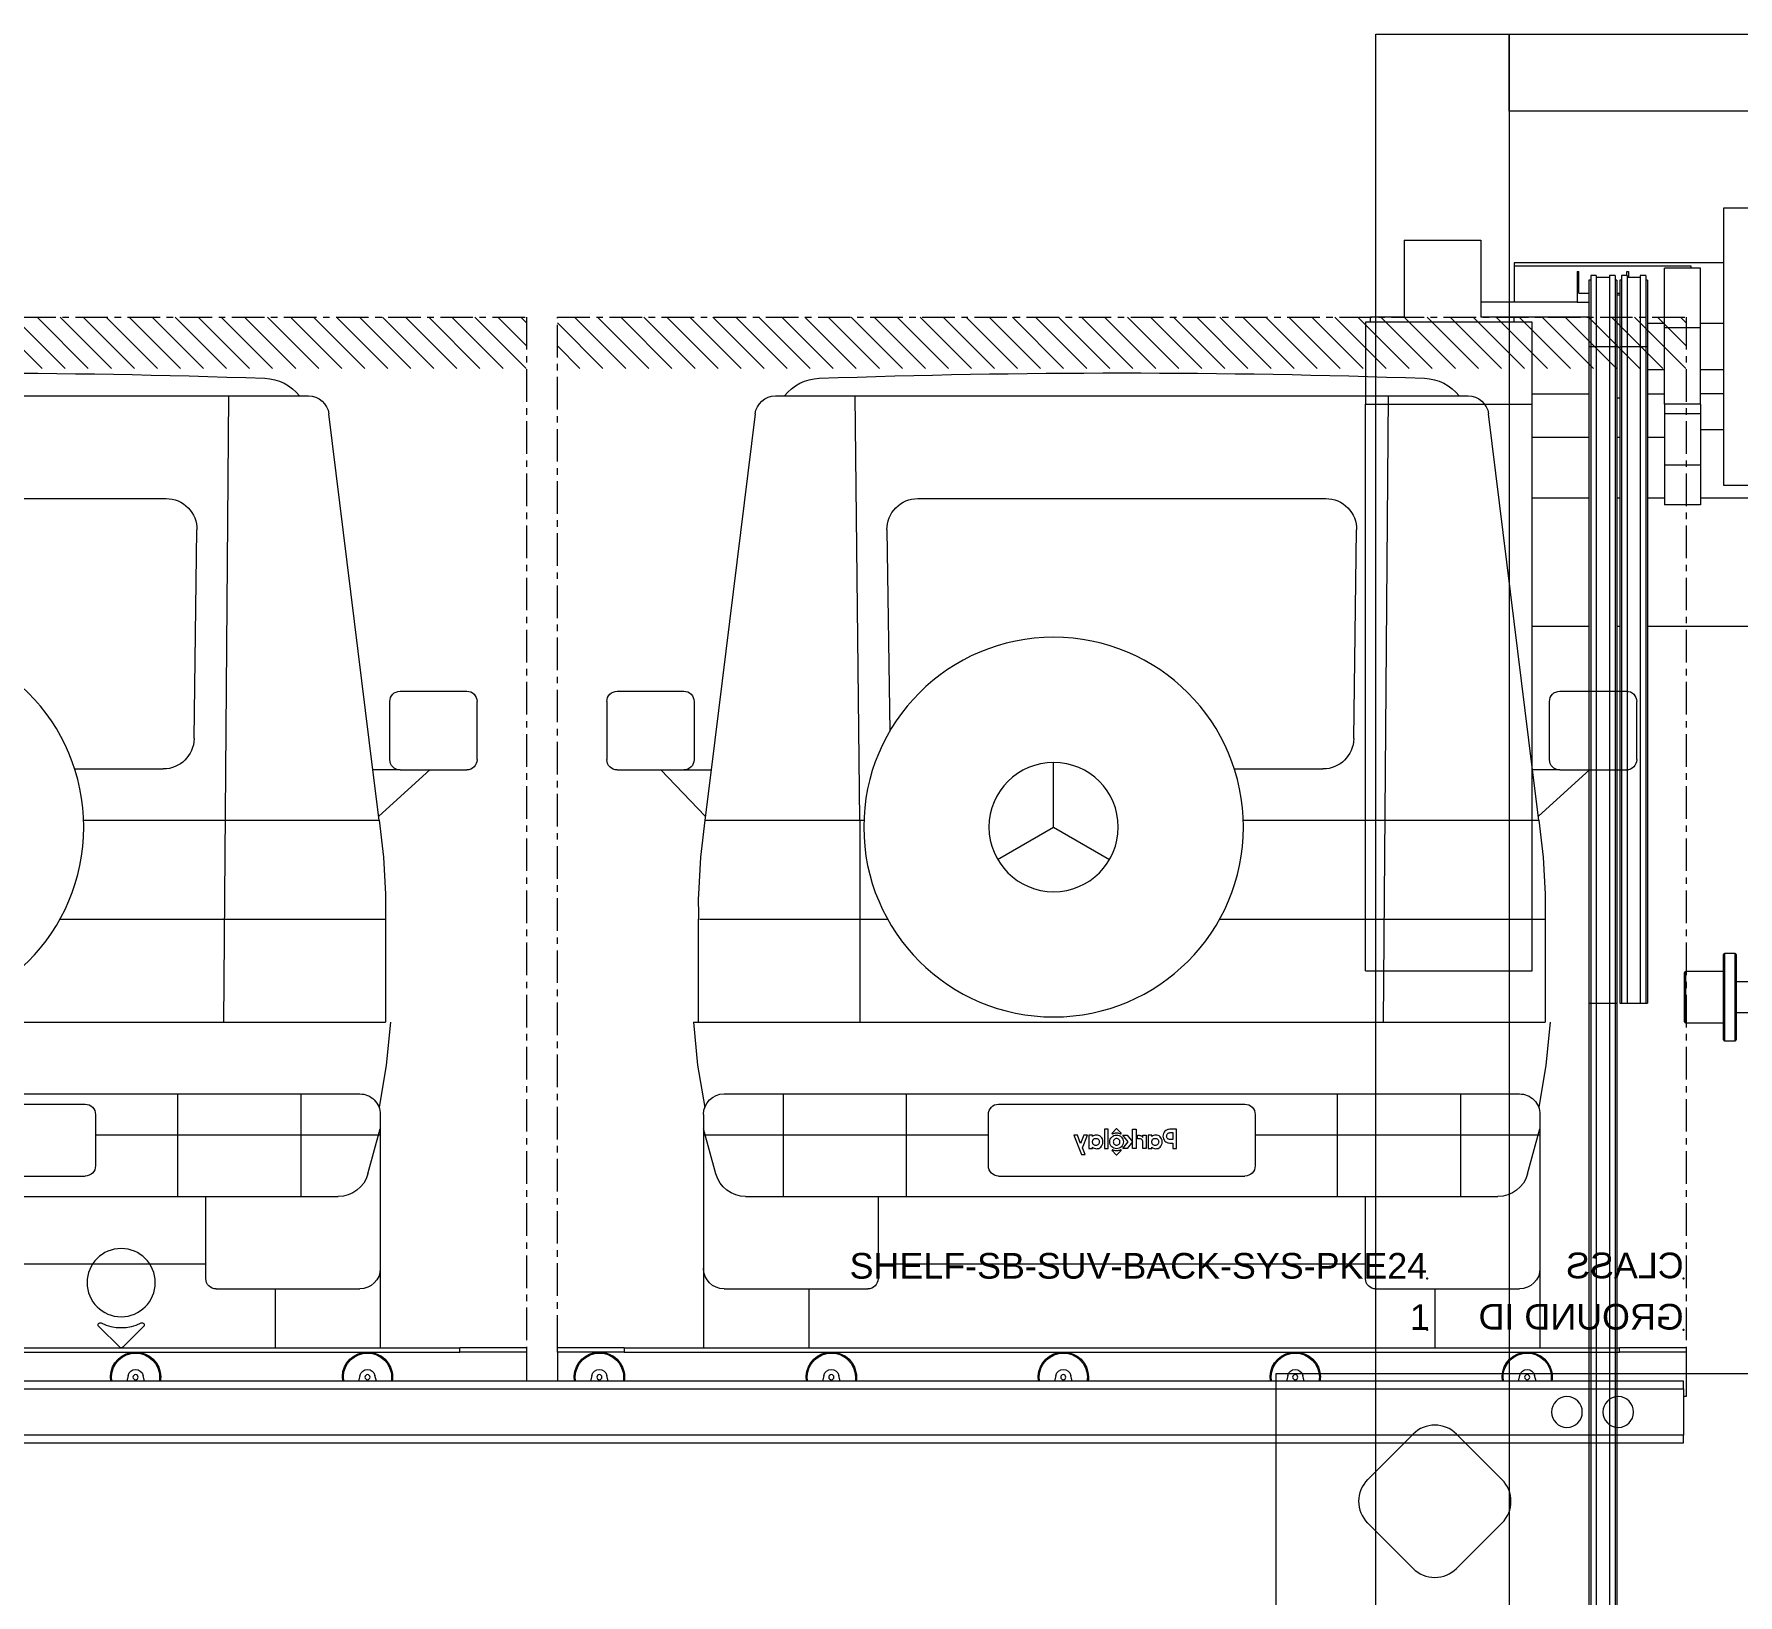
# Model space of a CAD drawing. Header units: inches. Extents: x 1381 to 8971, y 493 to 2599.
# Drawn here: x 7422.4 to 7754.5, y 1007.1 to 1311.3 of the extents above; entities that cross this region are included whole.
import ezdxf
from ezdxf.enums import TextEntityAlignment as Align

# ---------------------------------------------------------------- set-up
doc = ezdxf.new("R2010")
doc.units = ezdxf.units.IN
doc.header["$MEASUREMENT"] = 0
doc.linetypes.add('CENTER', pattern=[10.16, 6.35, -1.27, 1.27, -1.27])
doc.linetypes.add('PHANTOM', pattern=[12.7, 6.35, -1.27, 1.27, -1.27, 1.27, -1.27])
for name, color, linetype in [('PK24-EQUIPMENT', 150, 'Continuous'), ('PK24-LABEL', 7, 'Continuous'), ('PK24-LOGO', 7, 'Continuous'), ('PK24E', 7, 'Continuous'), ('PK24E-COMP-CAR', 7, 'Continuous'), ('PK24E-DATA', 7, 'Continuous'), ('PK24E-STRUCT-STEEL', 254, 'Continuous')]:
    doc.layers.add(name, color=color, linetype=linetype)
for name, color, linetype, true_color in [('PK24-SYS-ROOM', 8, 'Continuous', 0x808080), ('PK24E-COMP-CAR_ZONE', 250, 'CENTER', 0x383e42), ('PK24E-COMP-PALLET', 132, 'Continuous', 0x00b7c8), ('PK24E-HELPER', 253, 'PHANTOM', 0xa1a1a1), ('PK24E-SYS-LIFT', 31, 'Continuous', 0xffcc5a), ('PK24E-SYS-SHELF', 31, 'Continuous', 0xffcc5a)]:
    doc.layers.add(name, color=color, linetype=linetype, true_color=true_color)
doc.styles.add('Impact', font='impact.ttf', dxfattribs={"height": 5})
doc.styles.get("Standard").update_dxf_attribs({"font": 'arial.ttf'})

# ---------------------------------------------------------------- blocks, each defined once
blk = doc.blocks.new('ROOM-LIGHT--FRONT-COMP-PK24')
at = {"layer": 'PK24-EQUIPMENT', "color": 3, "lineweight": 5}
for p, q in [((-33.24, 248.24), (-42.08, 239.4)), ((-42.08, 239.4), (-33.24, 248.24)), ((-15.92, 239.4), (-24.76, 248.24)), ((-24.76, 248.24), (-15.92, 239.4)), ((-42.08, 230.92), (-33.24, 222.08)), ((-33.24, 222.08), (-42.08, 230.92)), ((-24.76, 222.08), (-15.92, 230.92)), ((-15.92, 230.92), (-24.76, 222.08))]:
    blk.add_line(p, q, dxfattribs=at)
for centre, start, end in [((-29, 244), 45, 135), ((-29, 244), 45, 135), ((-37.84, 235.16), 135, 225), ((-37.84, 235.16), 135, 225), ((-20.16, 235.16), 315, 45), ((-20.16, 235.16), 315, 45), ((-29, 226.32), 225, 315), ((-29, 226.32), 225, 315)]:
    blk.add_arc(centre, 6, start, end, dxfattribs=at)
at = {"layer": 'PK24E-HELPER'}
blk.add_point((0, 0), dxfattribs=at)
blk = doc.blocks.new('*U7')
at = {"layer": 'PK24-SYS-ROOM', "lineweight": 5}
blk.add_lwpolyline([(-200, 0), (200, 0), (200, 260), (-200, 260)], close=True, dxfattribs=at)
blk.add_blockref('ROOM-LIGHT--FRONT-COMP-PK24', (-140, 0), dxfattribs=at)
at = {"layer": 'PK24-SYS-ROOM', "color": 3, "lineweight": 5, "style": 'Impact'}
blk.add_attdef('ROOMNO', text='', height=10, dxfattribs=at).set_placement((178.82, 230), align=Align.CENTER)
at = {"layer": 'PK24E-DATA', "lineweight": 5}
for tag, p in [('COMP_TYPE', (-150, 20)), ('GROUND_ID', (-150, 10)), ('LEVEL_ID', (-150, 0))]:
    blk.add_attdef(tag, p, '', height=5, dxfattribs=at)
blk = doc.blocks.new('ELIFT-DU--BACK-COMP-PKE24')
at = {"layer": 'PK24E-SYS-LIFT', "linetype": 'Continuous', "lineweight": 5}
for p, q in [((-103.65, 182.15), (-112.75, 182.15)), ((-112.75, 182.15), (-112.75, 128.15)), ((-175, 175.9), (-160, 175.9)), ((-175, 175.9), (-175, 160.9)), ((-160, 175.9), (-160, 160.9)), ((-153.5, 171.45), (-153.5, 170.85)), ((-112.75, 171.45), (-153.5, 171.45)), ((-153.5, 170.85), (-119.1, 170.85)), ((-153.5, 170.85), (-153.5, 163.8)), ((-141.25, 169.8), (-141.25, 163.8)), ((-141.25, 169.8), (-140.95, 169.8)), ((-140.95, 165.55), (-140.95, 169.8)), ((-131.55, 168.98), (-131.55, 169.8)), ((-131.55, 169.8), (-131.25, 169.8)), ((-131.25, 169.8), (-131.25, 168.6)), ((-117.25, 170.4), (-124.25, 170.4)), ((-124.25, 158.79), (-124.25, 170.4)), ((-119.1, 170.85), (-119.1, 170.4)), ((-117.25, 158.79), (-117.25, 170.4)), ((-138.62, 168.06), (-138.95, 168.06)), ((-138.95, 168.06), (-138.95, 155.15)), ((-138.62, 168.98), (-138.62, 155.15)), ((-137.52, 168.98), (-138.62, 168.98)), ((-137.52, 168.98), (-137.52, 155.15)), ((-134.98, 168.6), (-137.52, 168.6)), ((-133.88, 168.98), (-134.98, 168.98)), ((-134.98, 168.98), (-134.98, 155.15)), ((-133.88, 168.98), (-133.88, 155.15)), ((-133.55, 168.06), (-133.88, 168.06)), ((-133.55, 168.06), (-133.55, 155.15)), ((-132.62, 168.06), (-132.95, 168.06)), ((-132.95, 168.06), (-132.95, 155.15)), ((-131.52, 168.98), (-132.62, 168.98)), ((-132.62, 168.98), (-132.62, 155.15)), ((-131.52, 168.98), (-131.52, 155.15)), ((-128.98, 168.6), (-131.52, 168.6)), ((-127.88, 168.98), (-128.98, 168.98)), ((-128.98, 168.98), (-128.98, 155.15)), ((-127.88, 168.98), (-127.88, 155.15)), ((-127.55, 168.06), (-127.88, 168.06)), ((-127.55, 168.06), (-127.55, 155.15)), ((-141.25, 163.8), (-160, 163.8)), ((-141.25, 163.8), (-138.95, 163.8)), ((-140.95, 165.55), (-138.95, 165.55)), ((-133.55, 165.55), (-132.95, 165.55)), ((-132.95, 165.15), (-133.55, 165.15)), ((-150, 159.9), (-182.5, 159.9)), ((-182.5, 159.9), (-182.5, 143.9)), ((-181.5, 159.9), (-181.5, 160.9)), ((-175, 160.9), (-181.5, 160.9)), ((-153.5, 160.9), (-160, 160.9)), ((-153.5, 159.9), (-153.5, 160.9)), ((-138.95, 160.9), (-153.5, 160.9)), ((-150, 143.9), (-150, 159.9)), ((-124.25, 159.65), (-127.55, 159.65)), ((-112.75, 159.65), (-117.25, 159.65)), ((-117.25, 158.79), (-124.25, 158.79)), ((-124.25, 143.9), (-124.25, 158.79)), ((-117.25, 143.9), (-117.25, 158.79)), ((-138.95, 155.15), (-138.95, 27.17)), ((-138.95, 155.15), (-138.62, 155.15)), ((-138.62, 155.15), (-138.62, 27.17)), ((-138.62, 155.15), (-137.52, 155.15)), ((-137.52, 155.15), (-137.52, 27.17)), ((-137.52, 155.15), (-134.98, 155.15)), ((-134.98, 155.15), (-134.98, 27.17)), ((-134.98, 155.15), (-133.88, 155.15)), ((-133.88, 155.15), (-133.88, 27.17)), ((-133.88, 155.15), (-133.55, 155.15)), ((-133.55, 155.15), (-133.55, 27.17)), ((-132.95, 155.15), (-132.62, 155.15)), ((-132.95, 155.15), (-132.95, 27.17)), ((-132.62, 155.15), (-131.52, 155.15)), ((-132.62, 155.15), (-132.62, 27.17)), ((-131.52, 155.15), (-131.52, 27.17)), ((-131.52, 155.15), (-128.98, 155.15)), ((-128.98, 155.15), (-127.88, 155.15)), ((-128.98, 155.15), (-128.98, 27.17)), ((-127.88, 155.15), (-127.88, 27.17)), ((-127.88, 155.15), (-127.55, 155.15)), ((-127.55, 155.15), (-127.55, 27.17)), ((-127.55, 150.65), (-124.25, 150.65)), ((-117.25, 150.65), (-112.75, 150.65)), ((-182.5, 33.5), (-182.5, 143.9)), ((-182.5, 143.9), (-150, 143.9)), ((-150, 145.95), (-138.95, 145.95)), ((-150, 33.5), (-150, 143.9)), ((-133.55, 145.15), (-132.95, 145.15)), ((-127.55, 145.95), (-124.25, 145.95)), ((-117.25, 143.9), (-124.25, 143.9)), ((-124.25, 143.9), (-124.25, 142.05)), ((-112.75, 145.95), (-117.25, 145.95)), ((-117.25, 143.9), (-117.25, 142.05)), ((-117.25, 142.05), (-124.25, 142.05)), ((-124.25, 142.05), (-124.25, 132.05)), ((-117.25, 142.05), (-117.25, 132.05)), ((-138.95, 137.45), (-150, 137.45)), ((-132.95, 137.45), (-133.55, 137.45)), ((-124.25, 137.45), (-127.55, 137.45)), ((-112.75, 138.95), (-117.25, 138.95)), ((-117.25, 132.05), (-124.25, 132.05)), ((-124.25, 132.05), (-124.25, 124.3)), ((-117.25, 132.05), (-117.25, 124.3)), ((-112.75, 128.15), (-103.65, 128.15)), ((-150, 125.65), (-138.95, 125.65)), ((-133.55, 125.65), (-132.95, 125.65)), ((-127.55, 125.65), (-124.25, 125.65)), ((-117.25, 124.3), (-124.25, 124.3)), ((-117.25, 125.65), (117.25, 125.65)), ((-150, 100.65), (-138.95, 100.65)), ((-133.55, 100.65), (-132.95, 100.65)), ((-127.55, 100.65), (-103.85, 100.65)), ((-112.75, 27.86), (-112.75, 36.65)), ((-110.45, 36.85), (-112.55, 36.85)), ((-112.55, 36.85), (-112.55, 27.85)), ((-110.45, 27.85), (-110.45, 36.85)), ((-110.25, 36.65), (-110.25, 27.86)), ((-182.5, 33.5), (-150, 33.5)), ((-112.75, 33.35), (-120.15, 33.35)), ((-120.15, 33.35), (-120.15, 28.05)), ((-120.35, 28.07), (-120.35, 33.15)), ((-107.35, 31.35), (-110.25, 31.35)), ((-138.95, 27.17), (-138.62, 27.17)), ((-138.62, 27.17), (-137.52, 27.17)), ((-137.52, 27.17), (-134.98, 27.17)), ((-134.98, 27.17), (-133.88, 27.17)), ((-133.88, 27.17), (-133.55, 27.17)), ((-132.95, 27.17), (-132.62, 27.17)), ((-132.62, 27.17), (-131.52, 27.17)), ((-131.52, 27.17), (-128.98, 27.17)), ((-128.98, 27.17), (-127.88, 27.17)), ((-127.88, 27.17), (-127.55, 27.17)), ((-120.35, 23.55), (-120.35, 28.07)), ((-120.15, 28.05), (-120.15, 23.35)), ((-112.75, 20.05), (-112.75, 27.86)), ((-112.55, 27.85), (-112.55, 19.85)), ((-110.45, 19.85), (-110.45, 27.85)), ((-110.25, 27.86), (-110.25, 20.05)), ((-120.15, 23.35), (-112.75, 23.35)), ((-110.25, 25.35), (-107.35, 25.35)), ((-112.55, 19.85), (-110.45, 19.85))]:
    blk.add_line(p, q, dxfattribs=at)
for centre, start, end in [((-112.55, 36.65), 90, 180), ((-110.45, 36.65), 0, 90), ((-120.15, 33.15), 90, 180), ((-120.15, 23.55), 180, 270), ((-112.55, 20.05), 180, 270), ((-110.45, 20.05), 270, 0)]:
    blk.add_arc(centre, 0.2, start, end, dxfattribs=at)
blk = doc.blocks.new('*U40')
at = {"layer": 'PK24E-STRUCT-STEEL', "lineweight": 5}
for points in [[(-180.5, 521.1), (-154.5, 521.1), (-154.5, -149), (-180.5, -149)], [(-154.5, 521.1), (154.5, 521.1), (154.5, 506.1), (-154.5, 506.1)]]:
    blk.add_lwpolyline(points, close=True, dxfattribs=at)
at = {"layer": 'PK24E-SYS-LIFT', "lineweight": 5}
for p, q in [((-138.95, 332.22), (-138.95, -24.33)), ((-138.62, 332.22), (-138.62, -24.33)), ((-137.52, 332.22), (-137.52, -24.33)), ((-134.98, 332.22), (-134.98, -24.33)), ((-133.88, 332.22), (-133.88, -24.33)), ((-133.55, 332.22), (-133.55, -24.33))]:
    blk.add_line(p, q, dxfattribs=at)
at = {"layer": 'PK24E-SYS-SHELF', "lineweight": 5}
blk.add_blockref('ELIFT-DU--BACK-COMP-PKE24', (0, 305.05), dxfattribs=at)
blk = doc.blocks.new('LOGO----DECOR-PK24')
at = {"layer": 'PK24-LOGO', "lineweight": 5}
for p, q in [((-10, 2.13), (-8.71, 2.13)), ((-10, -1.62), (-10, 2.13)), ((-9.29, 1.47), (-9.29, 0.11)), ((-8.76, 1.47), (-9.29, 1.47)), ((-9.29, 0.11), (-8.76, 0.11)), ((-8.61, 1.46), (-8.76, 1.47)), ((-8.76, 0.11), (-8.61, 0.13)), ((-8.71, 2.13), (-8.43, 2.11)), ((-8.48, 1.42), (-8.61, 1.46)), ((-8.61, 0.13), (-8.48, 0.17)), ((-8.36, 1.35), (-8.48, 1.42)), ((-8.48, 0.17), (-8.36, 0.23)), ((-8.43, 2.11), (-8.3, 2.07)), ((-8.26, 1.27), (-8.36, 1.35)), ((-8.36, 0.23), (-8.26, 0.31)), ((-8.3, 2.07), (-8.17, 2.03)), ((-8.19, 1.17), (-8.26, 1.27)), ((-8.26, 0.31), (-8.19, 0.41)), ((-8.13, 1.05), (-8.19, 1.17)), ((-8.19, 0.41), (-8.13, 0.53)), ((-8.17, 2.03), (-7.94, 1.9)), ((-8.09, 0.93), (-8.13, 1.05)), ((-8.13, 0.53), (-8.09, 0.66)), ((-8.08, 0.79), (-8.09, 0.93)), ((-8.09, 0.66), (-8.08, 0.79)), ((-7.94, 1.9), (-7.74, 1.74)), ((-7.74, 1.74), (-7.58, 1.55)), ((-7.58, 0.04), (-7.74, -0.16)), ((-7.58, 1.55), (-7.46, 1.32)), ((-7.46, 0.27), (-7.58, 0.04)), ((-7.46, 1.32), (-7.38, 1.06)), ((-7.38, 0.52), (-7.46, 0.27)), ((-7.38, 1.06), (-7.36, 0.79)), ((-7.36, 0.79), (-7.38, 0.52)), ((-7.19, -0.02), (-7.16, 0.13)), ((-7.16, 0.13), (-7.11, 0.26)), ((-7.11, 0.26), (-6.98, 0.49)), ((-6.98, 0.49), (-6.82, 0.68)), ((-6.82, 0.68), (-6.62, 0.82)), ((-6.62, 0.82), (-6.41, 0.92)), ((-6.42, 0.06), (-6.48, -0.05)), ((-6.33, 0.17), (-6.42, 0.06)), ((-6.41, 0.92), (-6.19, 0.98)), ((-6.23, 0.25), (-6.33, 0.17)), ((-6.11, 0.31), (-6.23, 0.25)), ((-6.19, 0.98), (-5.97, 1)), ((-5.98, 0.35), (-6.11, 0.31)), ((-5.84, 0.36), (-5.98, 0.35)), ((-5.97, 1), (-5.74, 0.98)), ((-5.71, 0.35), (-5.84, 0.36)), ((-5.74, 0.98), (-5.53, 0.92)), ((-5.58, 0.31), (-5.71, 0.35)), ((-5.47, 0.24), (-5.58, 0.31)), ((-5.53, 0.92), (-5.35, 0.82)), ((-5.37, 0.16), (-5.47, 0.24)), ((-5.29, 0.06), (-5.37, 0.16)), ((-5.35, 0.82), (-5.21, 0.7)), ((-5.23, -0.06), (-5.29, 0.06)), ((-5.21, 0.7), (-5.21, 0.95)), ((-5.21, 0.95), (-4.5, 0.95)), ((-4.5, 0.95), (-4.5, -1.62)), ((-3.41, 0.95), (-4.11, 0.95)), ((-4.11, 0.95), (-4.11, -1.62)), ((-3.41, 0.53), (-3.41, 0.95)), ((-3.36, 0.62), (-3.41, 0.53)), ((-3.37, -0.03), (-3.32, 0.06)), ((-3.29, 0.71), (-3.36, 0.62)), ((-3.32, 0.06), (-3.26, 0.13)), ((-3.22, 0.78), (-3.29, 0.71)), ((-3.26, 0.13), (-3.19, 0.19)), ((-3.14, 0.84), (-3.22, 0.78)), ((-3.19, 0.19), (-3.11, 0.23)), ((-3.05, 0.89), (-3.14, 0.84)), ((-3.11, 0.23), (-3.02, 0.26)), ((-2.94, 0.92), (-3.05, 0.89)), ((-3.02, 0.26), (-2.92, 0.27)), ((-2.83, 0.94), (-2.94, 0.92)), ((-2.92, 0.27), (-2.42, 0.27)), ((-2.7, 0.95), (-2.83, 0.94)), ((-2.42, 0.95), (-2.7, 0.95)), ((-2.42, 0.27), (-2.42, 0.95)), ((-1.42, 2.13), (-2.13, 2.13)), ((-2.13, 2.13), (-2.13, -1.62)), ((-1.42, -1.62), (-1.42, 2.13)), ((-0.37, 0.95), (-1.42, -0.33)), ((-0.61, -0.33), (0.44, 0.95)), ((0.44, 0.95), (-0.37, 0.95)), ((0.44, 0.19), (0.36, -0.06)), ((0.56, 0.41), (0.44, 0.19)), ((0.72, 0.61), (0.56, 0.41)), ((0.92, 0.77), (0.72, 0.61)), ((0.77, 1.32), (0.79, 1.37)), ((0.78, 1.26), (0.77, 1.32)), ((0.81, 1.24), (0.78, 1.26)), ((0.79, 1.37), (1.61, 2.19)), ((0.85, 1.23), (0.81, 1.24)), ((0.89, 1.24), (0.85, 1.23)), ((1.07, 1.32), (0.89, 1.24)), ((1.15, 0.9), (0.92, 0.77)), ((1.27, 1.37), (1.07, 1.32)), ((1.07, -0.08), (1.13, 0.03)), ((1.13, 0.03), (1.21, 0.12)), ((1.4, 0.98), (1.15, 0.9)), ((1.21, 0.12), (1.3, 0.2)), ((1.46, 1.41), (1.27, 1.37)), ((1.3, 0.2), (1.41, 0.26)), ((1.67, 1), (1.4, 0.98)), ((1.41, 0.26), (1.54, 0.3)), ((1.67, 1.42), (1.46, 1.41)), ((1.54, 0.3), (1.67, 0.31)), ((1.61, 2.19), (1.67, 2.21)), ((1.67, 2.21), (1.73, 2.19)), ((1.87, 1.41), (1.67, 1.42)), ((1.94, 0.98), (1.67, 1)), ((1.67, 0.31), (1.8, 0.3)), ((1.73, 2.19), (2.54, 1.37)), ((1.8, 0.3), (1.92, 0.26)), ((2.07, 1.37), (1.87, 1.41)), ((1.92, 0.26), (2.03, 0.2)), ((2.19, 0.9), (1.94, 0.98)), ((2.03, 0.2), (2.13, 0.12)), ((2.26, 1.32), (2.07, 1.37)), ((2.13, 0.12), (2.2, 0.03)), ((2.41, 0.77), (2.19, 0.9)), ((2.2, 0.03), (2.26, -0.08)), ((2.45, 1.24), (2.26, 1.32)), ((2.61, 0.61), (2.41, 0.77)), ((2.48, 1.23), (2.45, 1.24)), ((2.52, 1.24), (2.48, 1.23)), ((2.55, 1.26), (2.52, 1.24)), ((2.54, 1.37), (2.57, 1.32)), ((2.57, 1.32), (2.55, 1.26)), ((2.78, 0.41), (2.61, 0.61)), ((2.9, 0.19), (2.78, 0.41)), ((2.98, -0.06), (2.9, 0.19)), ((3.31, 2.13), (4.01, 2.13)), ((3.31, -1.62), (3.31, 2.13)), ((4.01, 2.13), (4.01, -1.62)), ((4.37, -0.02), (4.4, 0.13)), ((4.4, 0.13), (4.45, 0.26)), ((4.45, 0.26), (4.58, 0.49)), ((4.58, 0.49), (4.74, 0.68)), ((4.74, 0.68), (4.93, 0.82)), ((4.93, 0.82), (5.15, 0.92)), ((5.14, 0.06), (5.08, -0.05)), ((5.23, 0.17), (5.14, 0.06)), ((5.15, 0.92), (5.37, 0.98)), ((5.33, 0.25), (5.23, 0.17)), ((5.45, 0.31), (5.33, 0.25)), ((5.37, 0.98), (5.59, 1)), ((5.58, 0.35), (5.45, 0.31)), ((5.72, 0.36), (5.58, 0.35)), ((5.59, 1), (5.82, 0.98)), ((5.85, 0.35), (5.72, 0.36)), ((5.82, 0.98), (6.03, 0.92)), ((5.98, 0.31), (5.85, 0.35)), ((6.09, 0.24), (5.98, 0.31)), ((6.03, 0.92), (6.21, 0.82)), ((6.19, 0.16), (6.09, 0.24)), ((6.27, 0.06), (6.19, 0.16)), ((6.21, 0.82), (6.35, 0.7)), ((6.32, -0.06), (6.27, 0.06)), ((6.35, 0.7), (6.35, 0.95)), ((6.35, 0.95), (7.06, 0.95)), ((7.06, 0.95), (7.06, -1.62)), ((8.33, -1.51), (7.31, 0.95)), ((7.31, 0.95), (8.05, 0.95)), ((8.05, 0.95), (8.68, -0.63)), ((10, 0.95), (8.51, -2.81)), ((8.68, -0.63), (9.27, 0.95)), ((9.27, 0.95), (10, 0.95)), ((-9.29, -1.62), (-10, -1.62)), ((-8.71, -0.55), (-9.29, -0.55)), ((-9.29, -0.55), (-9.29, -1.62)), ((-8.43, -0.52), (-8.71, -0.55)), ((-8.3, -0.49), (-8.43, -0.52)), ((-8.17, -0.44), (-8.3, -0.49)), ((-7.94, -0.32), (-8.17, -0.44)), ((-7.74, -0.16), (-7.94, -0.32)), ((-7.22, -0.33), (-7.21, -0.17)), ((-7.21, -0.5), (-7.22, -0.33)), ((-7.21, -0.17), (-7.19, -0.02)), ((-7.19, -0.65), (-7.21, -0.5)), ((-7.16, -0.79), (-7.19, -0.65)), ((-7.1, -0.92), (-7.16, -0.79)), ((-6.97, -1.15), (-7.1, -0.92)), ((-6.81, -1.34), (-6.97, -1.15)), ((-6.62, -1.48), (-6.81, -1.34)), ((-6.41, -1.59), (-6.62, -1.48)), ((-6.52, -0.18), (-6.53, -0.33)), ((-6.53, -0.33), (-6.52, -0.47)), ((-6.48, -0.05), (-6.52, -0.18)), ((-6.52, -0.47), (-6.48, -0.6)), ((-6.48, -0.6), (-6.42, -0.72)), ((-6.42, -0.72), (-6.33, -0.82)), ((-6.19, -1.65), (-6.41, -1.59)), ((-6.33, -0.82), (-6.23, -0.9)), ((-6.23, -0.9), (-6.11, -0.97)), ((-5.98, -1.67), (-6.19, -1.65)), ((-6.11, -0.97), (-5.98, -1.01)), ((-5.98, -1.01), (-5.84, -1.02)), ((-5.74, -1.65), (-5.98, -1.67)), ((-5.84, -1.02), (-5.71, -1.01)), ((-5.53, -1.57), (-5.74, -1.65)), ((-5.71, -1.01), (-5.58, -0.97)), ((-5.58, -0.97), (-5.47, -0.9)), ((-5.35, -1.47), (-5.53, -1.57)), ((-5.47, -0.9), (-5.37, -0.82)), ((-5.37, -0.82), (-5.29, -0.72)), ((-5.21, -1.33), (-5.35, -1.47)), ((-5.29, -0.72), (-5.23, -0.6)), ((-5.2, -0.19), (-5.23, -0.06)), ((-5.23, -0.6), (-5.2, -0.47)), ((-5.21, -1.62), (-5.21, -1.33)), ((-5.21, -1.33), (-5.21, -1.33)), ((-4.5, -1.62), (-5.21, -1.62)), ((-5.19, -0.33), (-5.2, -0.19)), ((-5.2, -0.47), (-5.19, -0.33)), ((-4.11, -1.62), (-3.41, -1.62)), ((-3.41, -0.21), (-3.4, -0.12)), ((-3.41, -1.62), (-3.41, -0.21)), ((-3.4, -0.12), (-3.37, -0.03)), ((-2.13, -1.62), (-1.42, -1.62)), ((-1.42, -0.33), (-0.37, -1.62)), ((0.44, -1.62), (-0.61, -0.33)), ((-0.37, -1.62), (0.44, -1.62)), ((0.36, -0.06), (0.33, -0.33)), ((0.33, -0.33), (0.36, -0.6)), ((0.36, -0.6), (0.44, -0.85)), ((0.44, -0.85), (0.56, -1.08)), ((0.56, -1.08), (0.72, -1.28)), ((0.72, -1.28), (0.92, -1.44)), ((0.77, -1.98), (0.78, -1.93)), ((0.79, -2.04), (0.77, -1.98)), ((0.78, -1.93), (0.81, -1.9)), ((1.61, -2.85), (0.79, -2.04)), ((0.81, -1.9), (0.85, -1.89)), ((0.85, -1.89), (0.89, -1.9)), ((0.89, -1.9), (1.07, -1.98)), ((0.92, -1.44), (1.15, -1.56)), ((1.02, -0.33), (1.03, -0.2)), ((1.03, -0.46), (1.02, -0.33)), ((1.03, -0.2), (1.07, -0.08)), ((1.07, -0.59), (1.03, -0.46)), ((1.13, -0.7), (1.07, -0.59)), ((1.07, -1.98), (1.27, -2.04)), ((1.21, -0.79), (1.13, -0.7)), ((1.15, -1.56), (1.4, -1.64)), ((1.3, -0.87), (1.21, -0.79)), ((1.27, -2.04), (1.46, -2.07)), ((1.41, -0.93), (1.3, -0.87)), ((1.4, -1.64), (1.67, -1.67)), ((1.54, -0.97), (1.41, -0.93)), ((1.46, -2.07), (1.67, -2.09)), ((1.67, -0.98), (1.54, -0.97)), ((1.67, -2.88), (1.61, -2.85)), ((1.8, -0.97), (1.67, -0.98)), ((1.67, -1.67), (1.94, -1.64)), ((1.67, -2.09), (1.87, -2.07)), ((1.73, -2.85), (1.67, -2.88)), ((2.54, -2.04), (1.73, -2.85)), ((1.92, -0.93), (1.8, -0.97)), ((1.87, -2.07), (2.07, -2.04)), ((2.03, -0.87), (1.92, -0.93)), ((1.94, -1.64), (2.19, -1.56)), ((2.13, -0.79), (2.03, -0.87)), ((2.07, -2.04), (2.26, -1.98)), ((2.2, -0.7), (2.13, -0.79)), ((2.19, -1.56), (2.41, -1.44)), ((2.26, -0.59), (2.2, -0.7)), ((2.26, -0.08), (2.3, -0.2)), ((2.3, -0.46), (2.26, -0.59)), ((2.26, -1.98), (2.45, -1.9)), ((2.3, -0.2), (2.31, -0.33)), ((2.31, -0.33), (2.3, -0.46)), ((2.41, -1.44), (2.61, -1.28)), ((2.45, -1.9), (2.48, -1.89)), ((2.48, -1.89), (2.52, -1.9)), ((2.52, -1.9), (2.55, -1.93)), ((2.57, -1.98), (2.54, -2.04)), ((2.55, -1.93), (2.57, -1.98)), ((2.61, -1.28), (2.78, -1.08)), ((2.78, -1.08), (2.9, -0.85)), ((2.9, -0.85), (2.98, -0.6)), ((3, -0.33), (2.98, -0.06)), ((2.98, -0.6), (3, -0.33)), ((4.01, -1.62), (3.31, -1.62)), ((4.34, -0.17), (4.37, -0.02)), ((4.34, -0.33), (4.34, -0.17)), ((4.34, -0.5), (4.34, -0.33)), ((4.37, -0.65), (4.34, -0.5)), ((4.4, -0.79), (4.37, -0.65)), ((4.46, -0.92), (4.4, -0.79)), ((4.59, -1.15), (4.46, -0.92)), ((4.75, -1.34), (4.59, -1.15)), ((4.94, -1.48), (4.75, -1.34)), ((5.15, -1.59), (4.94, -1.48)), ((5.04, -0.18), (5.03, -0.33)), ((5.03, -0.33), (5.04, -0.47)), ((5.08, -0.05), (5.04, -0.18)), ((5.04, -0.47), (5.08, -0.6)), ((5.08, -0.6), (5.14, -0.72)), ((5.14, -0.72), (5.23, -0.82)), ((5.37, -1.65), (5.15, -1.59)), ((5.23, -0.82), (5.33, -0.9)), ((5.33, -0.9), (5.45, -0.97)), ((5.58, -1.67), (5.37, -1.65)), ((5.45, -0.97), (5.58, -1.01)), ((5.58, -1.01), (5.72, -1.02)), ((5.81, -1.65), (5.58, -1.67)), ((5.72, -1.02), (5.85, -1.01)), ((6.03, -1.57), (5.81, -1.65)), ((5.85, -1.01), (5.98, -0.97)), ((5.98, -0.97), (6.09, -0.9)), ((6.21, -1.47), (6.03, -1.57)), ((6.09, -0.9), (6.19, -0.82)), ((6.19, -0.82), (6.27, -0.72)), ((6.35, -1.33), (6.21, -1.47)), ((6.27, -0.72), (6.32, -0.6)), ((6.36, -0.19), (6.32, -0.06)), ((6.32, -0.6), (6.36, -0.47)), ((6.35, -1.62), (6.35, -1.33)), ((6.35, -1.33), (6.35, -1.33)), ((7.06, -1.62), (6.35, -1.62)), ((6.37, -0.33), (6.36, -0.19)), ((6.36, -0.47), (6.37, -0.33)), ((7.8, -2.81), (8.33, -1.51)), ((8.51, -2.81), (7.8, -2.81))]:
    blk.add_line(p, q, dxfattribs=at)
blk = doc.blocks.new('SUV--ONPALLET-BACK-COMP-PKE24')
at = {"layer": 'PK24E-COMP-CAR', "lineweight": 5}
for p, q in [((67.5, 185.52), (-67.51, 185.52)), ((-51, 63.5), (-52, 185.52)), ((52, 185.52), (51.14, 102.83)), ((-80.03, 112.64), (-71.48, 182.03)), ((71.47, 182.03), (80.02, 112.64)), ((39.77, 165.52), (-39.77, 165.52)), ((-45.2, 118.75), (-45.77, 159.45)), ((45.77, 159.45), (45.22, 120.18)), ((-85.35, 127.98), (-98.35, 127.98)), ((98.35, 127.98), (85.35, 127.98)), ((-100.35, 114.64), (-100.35, 125.98)), ((-83.35, 114.64), (-83.35, 125.98)), ((83.35, 125.98), (83.35, 114.64)), ((100.35, 125.98), (100.35, 114.64)), ((13.28, 101.5), (13.28, 114.1)), ((-85.35, 112.64), (-98.35, 112.64)), ((-81.19, 103.64), (-91.13, 112.64)), ((-85.35, 112.64), (-80.03, 112.64)), ((-81.29, 102.83), (-80.03, 112.64)), ((-21.94, 112.83), (-39.2, 112.83)), ((80.02, 112.64), (81.28, 102.82)), ((85.35, 112.64), (80.02, 112.64)), ((89.84, 112.64), (81.18, 103.63)), ((98.35, 112.64), (85.35, 112.64)), ((-81.28, 102.83), (-82.09, 95.66)), ((-23.7, 102.83), (-81.29, 102.83)), ((13.28, 101.5), (2.37, 95.2)), ((24.19, 95.2), (13.28, 101.5)), ((81.28, 102.83), (50.26, 102.83)), ((51, 63.5), (51, 102.83)), ((81.28, 102.83), (82.09, 95.66)), ((-82.09, 95.66), (-82.5, 88.46)), ((82.09, 95.66), (82.5, 88.46)), ((-82.52, 87.48), (-82.53, 86.5)), ((-82.53, 86.5), (-82.52, 85.52)), ((-82.5, 88.46), (-82.52, 87.48)), ((82.5, 88.46), (82.53, 87.48)), ((82.54, 86.5), (82.52, 85.52)), ((82.53, 87.48), (82.54, 86.5)), ((-82.52, 85.52), (-82.5, 84.53)), ((-82.5, 84.53), (-82.49, 84.03)), ((-82.49, 84.03), (-82.5, 83.53)), ((-82.5, 83.53), (-82.5, 63.5)), ((-19.07, 83.53), (-82.5, 83.53)), ((82.24, 83.53), (45.63, 83.53)), ((82.52, 85.52), (82.5, 84.53)), ((82.5, 84.53), (82.5, 84.03)), ((82.5, 84.03), (82.5, 83.53)), ((82.5, 63.5), (82.5, 83.53)), ((-83.46, 63.5), (-82.66, 55.12)), ((83.46, 63.5), (-82.5, 63.5)), ((83.46, 63.5), (82.67, 55.12)), ((-82.66, 55.12), (-81.27, 46.82)), ((82.67, 55.12), (81.28, 46.82)), ((77.5, 49.5), (-77.5, 49.5)), ((-66, 49.5), (-66, 29.5)), ((-42, 49.5), (-42, 29.5)), ((24, 47.5), (-24, 47.5)), ((42, 49.5), (42, 29.5)), ((66, 49.5), (66, 29.5)), ((-81.5, 45.5), (-81.5, 0)), ((-26, 45.5), (-26, 35.5)), ((26, 35.5), (26, 45.5)), ((81.5, 45.5), (81.5, 0)), ((-79.08, 33.91), (-81.5, 42.69)), ((-47.4, 41.5), (-81.5, 41.5)), ((-26, 41.5), (-73.62, 41.5)), ((81.5, 41.5), (26, 41.5)), ((79.09, 33.91), (81.5, 42.69)), ((24, 33.5), (-24, 33.5)), ((73.3, 29.5), (-73.3, 29.5)), ((-47.5, 13.5), (-47.5, 29.5)), ((47.5, 29.5), (47.5, 13.5)), ((47.5, 16.4), (-47.5, 16.4)), ((-49.5, 11.5), (-77.5, 11.5)), ((-61, 11.5), (-61, 0)), ((77.5, 11.5), (49.5, 11.5)), ((61, 11.5), (61, 0))]:
    blk.add_line(p, q, dxfattribs=at)
for radius in [37, 12.6]:
    blk.add_circle((13.28, 101.5), radius, dxfattribs=at)
for centre, radius, start, end in [((0, -1503.5), 1693.5, 88.00462, 91.99542), ((-58.65, 179.94), 9.04, 91.9954, 141.8296), ((58.65, 179.94), 9.04, 38.1704, 88.0046), ((-67.51, 181.52), 4, 90.0004, 172.6609), ((67.5, 181.52), 4, 7.3392, 90.0002), ((-39.77, 159.52), 6, 90.0001, 180.7189), ((39.77, 159.52), 6, 359.2811, 90.0002), ((-98.35, 125.98), 2, 90, 180), ((-85.35, 125.98), 2, 0, 90), ((85.35, 125.98), 2, 90, 180), ((98.35, 125.98), 2, 0, 90), ((-39.2, 118.83), 6, 180.7189, 270), ((-98.35, 114.64), 2, 180, 270), ((-85.35, 114.64), 2, 270, 360), ((85.35, 114.64), 2, 180, 270), ((98.35, 114.64), 2, 270, 0), ((-77.5, 45.5), 4, 90, 180), ((-24, 45.5), 2, 90, 180), ((24, 45.5), 2, 0, 90), ((77.5, 45.5), 4, 0, 90), ((-73.3, 35.5), 6, 195.3762, 269.9999), ((-24, 35.5), 2, 180, 270), ((24, 35.5), 2, 270, 0), ((73.3, 35.5), 6, 269.9997, 344.6237), ((-77.5, 15.5), 4, 180, 270), ((-49.5, 13.5), 2, 270, 360), ((49.5, 13.5), 2, 180, 270), ((77.5, 15.5), 4, 270, 0)]:
    blk.add_arc(centre, radius, start, end, dxfattribs=at)
at = {"linetype": 'Continuous', "lineweight": 5}
blk.add_blockref('LOGO----DECOR-PK24', (-0.66, 40.48), dxfattribs=at)
blk = doc.blocks.new('*U45')
for p in [(0, 0), (50, 0), (0, -10), (50, -10)]:
    blk.add_point(p)
blk = doc.blocks.new('*U42')
at = {"layer": 'PK24E-COMP-CAR_ZONE', "lineweight": 5}
h = blk.add_hatch(dxfattribs=at)
h.set_pattern_fill('ANSI31', color=256)
h.set_pattern_definition([(45, (-14044.072, -11083.8307), (-2.24506403, 2.24506403), [])])
h.paths.add_polyline_path([(340, 200.9), (120, 200.9), (120, 190.9), (340, 190.9)])
h = blk.add_hatch(dxfattribs=at)
h.set_pattern_fill('ANSI31', color=256)
h.set_pattern_definition([(45, (-13818.072, -11083.8307), (-2.24506403, 2.24506403), [])])
h.paths.add_polyline_path([(566, 200.9), (346, 200.9), (346, 190.9), (566, 190.9)])
at = {"layer": 'PK24-LABEL', "lineweight": 5}
blk.add_lwpolyline([(428.89, 4.86, -0.233989), (421.11, 4.86, 0.849141), (420.63, 4.2), (424.71, 0.12, 0.414232), (425.29, 0.12), (429.37, 4.2, 0.849046)], format="xyb", close=True, dxfattribs=at)
blk.add_circle((425, 12.72), 6.65, dxfattribs=at)
at = {"layer": 'PK24E-COMP-CAR_ZONE', "lineweight": 5}
for points in [[(340, 0), (340, 200.9), (120, 200.9), (120, 0)], [(566, 0), (566, 200.9), (346, 200.9), (346, 0)]]:
    blk.add_lwpolyline(points, dxfattribs=at)
at = {"layer": 'PK24E-COMP-PALLET', "lineweight": 5}
for p, q in [((120, 0), (133.01, 0)), ((120, 0), (120, -0.8)), ((133.01, -0.8), (133.01, 0)), ((326.99, 0), (133.01, 0)), ((326.99, 0), (326.99, -0.8)), ((326.99, 0), (340, 0)), ((340, -0.8), (340, 0)), ((346, 0), (359.01, 0)), ((346, 0), (346, -0.8)), ((359.01, -0.8), (359.01, 0)), ((552.99, 0), (359.01, 0)), ((120, -0.8), (133.01, -0.8)), ((120, -0.8), (120, -6.5)), ((326.99, -0.8), (133.01, -0.8)), ((326.99, -0.8), (340, -0.8)), ((340, -0.8), (340, -6.5)), ((346, -0.8), (359.01, -0.8)), ((346, -0.8), (346, -6.5)), ((552.99, -0.8), (359.01, -0.8)), ((120, -6.5), (120, -9.5)), ((120, -9.5), (120.5, -9.5))]:
    blk.add_line(p, q, dxfattribs=at)
at = {"layer": 'PK24E-SYS-SHELF', "lineweight": 5}
for p, q in [((120.5, -6.5), (1024.98, -6.5)), ((120.5, -8), (120.5, -6.5)), ((149.27, -6.5), (149.54, -5.35)), ((152.46, -5.35), (152.73, -6.5)), ((194.47, -6.5), (194.74, -5.35)), ((197.66, -5.35), (197.93, -6.5)), ((239.67, -6.5), (239.94, -5.35)), ((242.86, -5.35), (243.13, -6.5)), ((284.87, -6.5), (285.14, -5.35)), ((288.06, -5.35), (288.33, -6.5)), ((330.07, -6.5), (330.34, -5.35)), ((333.26, -5.35), (333.53, -6.5)), ((375.27, -6.5), (375.54, -5.35)), ((378.46, -5.35), (378.73, -6.5)), ((420.47, -6.5), (420.74, -5.35)), ((423.66, -5.35), (423.93, -6.5)), ((120.5, -8), (120.5, -17)), ((1025.18, -8), (120.5, -8)), ((120.5, -18.5), (120.5, -17)), ((120.5, -17), (1024.98, -17)), ((1041.98, -18.5), (120.5, -18.5))]:
    blk.add_line(p, q, dxfattribs=at)
for centre, radius in [((151, -5.7), 0.5), ((196.2, -5.7), 0.5), ((241.4, -5.7), 0.5), ((286.6, -5.7), 0.5), ((331.8, -5.7), 0.5), ((377, -5.7), 0.5), ((422.2, -5.7), 0.5), ((133.25, -12.5), 3), ((143.25, -12.5), 3)]:
    blk.add_circle(centre, radius, dxfattribs=at)
for centre, radius, start, end in [((151, -5.7), 4.9, 350.6035, 168.3689), ((151, -5.7), 4.7, 350.1998, 168.3689), ((196.2, -5.7), 4.9, 350.6035, 168.3689), ((196.2, -5.7), 4.7, 350.1998, 168.3689), ((241.4, -5.7), 4.9, 350.6035, 168.3689), ((241.4, -5.7), 4.7, 350.1998, 168.3689), ((286.6, -5.7), 4.9, 350.6035, 168.3689), ((286.6, -5.7), 4.7, 350.1998, 168.3689), ((331.8, -5.7), 4.9, 350.6035, 168.3689), ((331.8, -5.7), 4.7, 350.1998, 168.3689), ((377, -5.7), 4.9, 350.6035, 168.3689), ((377, -5.7), 4.7, 350.1998, 168.3689), ((422.2, -5.7), 4.9, 350.6035, 168.3689), ((422.2, -5.7), 4.7, 350.1998, 168.3689), ((151, -5.7), 4.9, 168.3689, 189.3965), ((151, -5.7), 4.7, 168.3689, 189.8002), ((151, -5.7), 1.5, 13.4634, 166.5366), ((196.2, -5.7), 4.9, 168.3689, 189.3965), ((196.2, -5.7), 4.7, 168.3689, 189.8002), ((196.2, -5.7), 1.5, 13.4634, 166.5366), ((241.4, -5.7), 4.9, 168.3689, 189.3965), ((241.4, -5.7), 4.7, 168.3689, 189.8002), ((241.4, -5.7), 1.5, 13.4634, 166.5366), ((286.6, -5.7), 4.9, 168.3689, 189.3965), ((286.6, -5.7), 4.7, 168.3689, 189.8002), ((286.6, -5.7), 1.5, 13.4634, 166.5366), ((331.8, -5.7), 4.9, 168.3689, 189.3965), ((331.8, -5.7), 4.7, 168.3689, 189.8002), ((331.8, -5.7), 1.5, 13.4634, 166.5366), ((377, -5.7), 4.9, 168.3689, 189.3965), ((377, -5.7), 4.7, 168.3689, 189.8002), ((377, -5.7), 1.5, 13.4634, 166.5366), ((422.2, -5.7), 4.9, 168.3689, 189.3965), ((422.2, -5.7), 4.7, 168.3689, 189.8002), ((422.2, -5.7), 1.5, 13.4634, 166.5366)]:
    blk.add_arc(centre, radius, start, end, dxfattribs=at)
at = {"layer": 'PK24E', "lineweight": 5}
for p in [(230, 0), (456, 0)]:
    blk.add_blockref('SUV--ONPALLET-BACK-COMP-PKE24', p, dxfattribs=at)
at = {"layer": 'PK24E-DATA', "lineweight": 5}
blk.add_blockref('*U45', (120.5, 13.5), dxfattribs=at)
at = {"layer": 'PK24-LABEL', "lineweight": 5}
blk.add_attdef('LEVEL_ID', text='', height=5, dxfattribs=at).set_placement((1102.57, 10.38), align=Align.CENTER)
at = {"layer": 'PK24E-DATA', "lineweight": 5, "char_height": 5, "attachment_point": 7}
for s, insert in [('CLASS', (120.5, 13.5)), ('GROUND ID', (120.5, 3.5))]:
    blk.add_mtext_dynamic_manual_height_columns(s, width=42.8552, gutter_width=17.5, heights=[0], dxfattribs=dict(at, insert=insert))
at = {"layer": 'PK24E-DATA', "lineweight": 5}
for tag, p in [('COMP_TYPE', (170.5, 13.5)), ('GROUND_ID', (170.5, 3.5))]:
    blk.add_attdef(tag, p, '', height=5, dxfattribs=at)

msp = doc.modelspace()

# ---------------------------------------------------------------- block references
at = {"layer": 'PK24E', "lineweight": 5}
for name in ['*U40', '*U7']:
    msp.add_blockref(name, (7864.41, 790.22), dxfattribs=at)
ref = msp.add_blockref('*U42', (7864.41, 1055.27), dxfattribs=dict(at, xscale=-1, rotation=3.63739614428e-05))
ref.add_attrib('GROUND_ID', '1', (7690.55, 1058.77), dxfattribs={"layer": 'PK24E-DATA', "lineweight": 5, "height": 5, "rotation": 0})
ref.add_attrib('COMP_TYPE', 'SHELF-SB-SUV-BACK-SYS-PKE24', (7581.37, 1068.77), dxfattribs={"layer": 'PK24E-DATA', "lineweight": 5, "height": 5, "rotation": 0})

doc.saveas('drawing.dxf')
